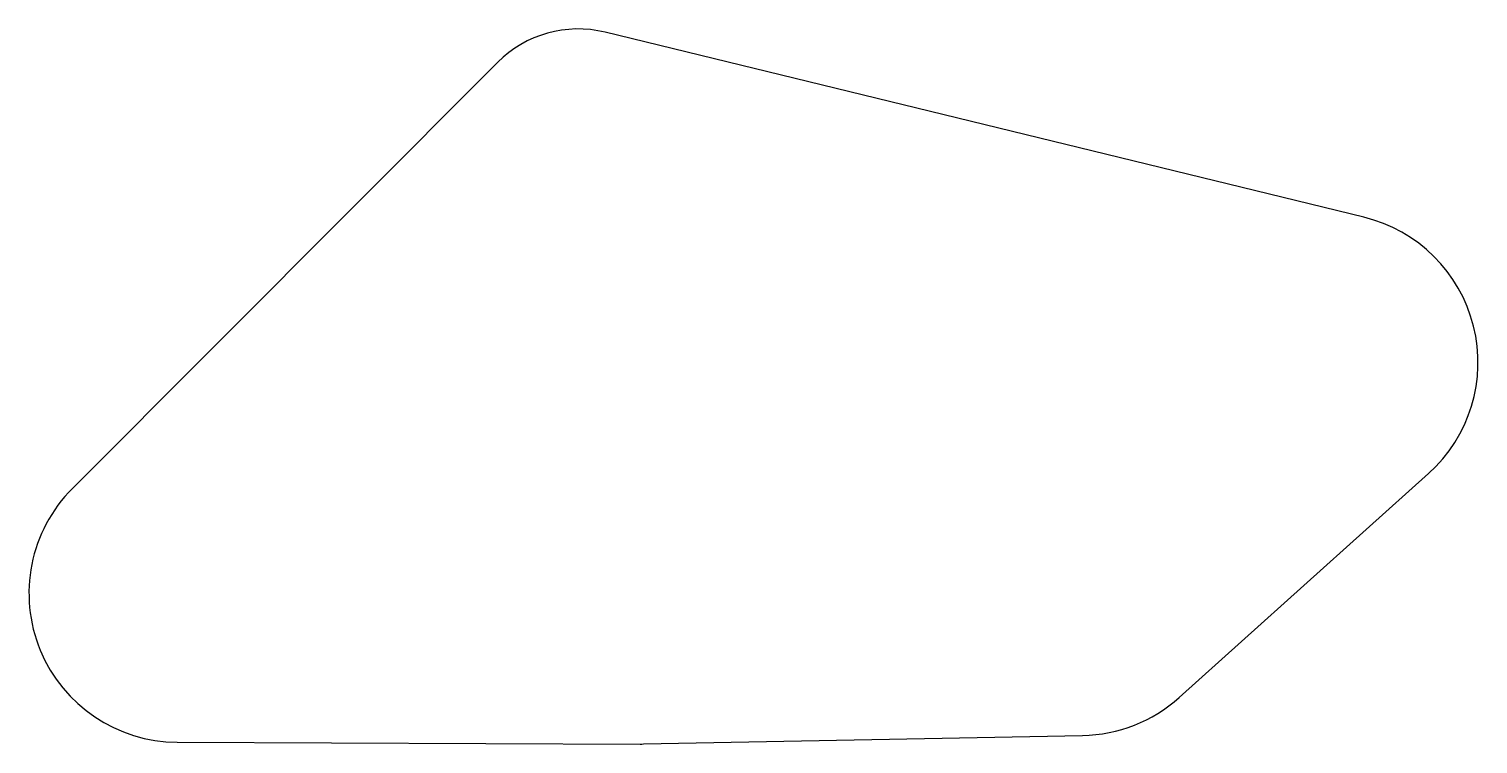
# Model space of a CAD drawing. Header units: millimetres. Extents: x -103 to 99, y -53 to 47.
import ezdxf

# ---------------------------------------------------------------- set-up
doc = ezdxf.new("R2010")
doc.units = ezdxf.units.MM
doc.layers.get('0').update_dxf_attribs({"linetype": 'CONTINUOUS'})

msp = doc.modelspace()

# ---------------------------------------------------------------- linework, layer by layer
msp.add_lwpolyline([(82.85, 20.66), (-22.77, 46.42, 0.262154), (-37.71, 42.23), (-96.9, -17.08, 0.666402), (-82.33, -52.4), (-17.88, -52.66, 0.005827), (-17.4, -52.65), (43.69, -51.47, 0.180015), (57.14, -46.17), (91.82, -15.02, 0.60305)], format="xyb", close=True)

doc.saveas('drawing.dxf')
